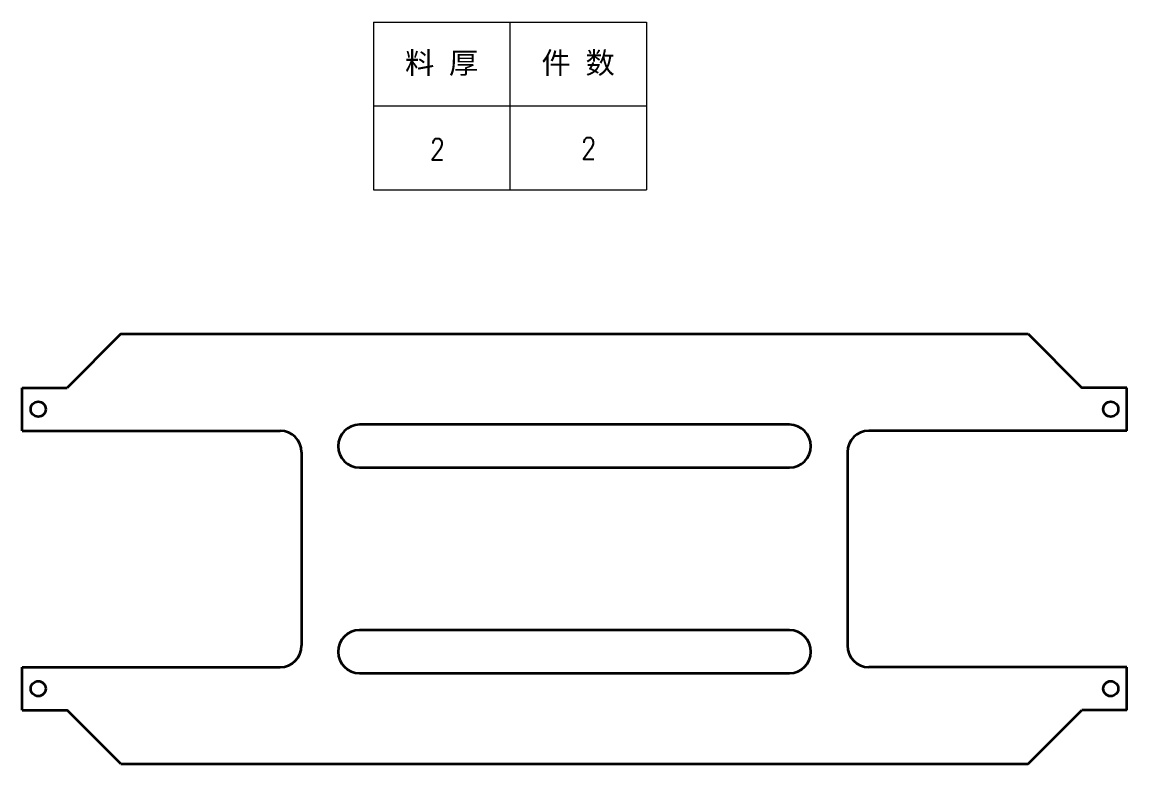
# Model space of a CAD drawing. Header units: millimetres. Extents: x 135027 to 204164, y -18685 to 2828.
# Drawn here: x 136715 to 137229, y 2483 to 2828 of the extents above; entities that cross this region are included whole.
import ezdxf
from ezdxf.enums import TextEntityAlignment as Align

# ---------------------------------------------------------------- set-up
doc = ezdxf.new("R2010")
doc.units = ezdxf.units.MM
doc.header["$LTSCALE"] = 0.5
doc.layers.add('标注线', color=3, linetype='Continuous', lineweight=18)
doc.styles.add('DIM', font='romans.shx', dxfattribs={"width": 0.8, "bigfont": 'bigfont.shx'})

# ---------------------------------------------------------------- blocks, each defined once
blk = doc.blocks.new('*T225')
at = {"color": 0, "linetype": 'ByBlock', "lineweight": -2, "transparency": 16777216}
for p, q in [((0, 0), (127, 0)), ((0, 0), (0, -78)), ((63.5, 0), (63.5, -78)), ((127, 0), (127, -78)), ((0, -39), (127, -39)), ((0, -78), (127, -78))]:
    blk.add_line(p, q, dxfattribs=at)
at = {"color": 0, "transparency": 16777216, "char_height": 10, "width": 60.5, "attachment_point": 5}
for s, insert in [('{\\fSimSun|b0|i0|c134|p2;料 厚}', (31.75, -19.5)), ('{\\fSimSun|b0|i0|c134|p2;件 数}', (95.25, -19.5))]:
    blk.add_mtext(s, dxfattribs=dict(at, insert=insert))
blk = doc.blocks.new('拆图参数')
blk.add_blockref('*T225', (-63.5, 78))
at = {"style": 'DIM', "width": 0.8}
blk.add_attdef('6', text='', height=10, dxfattribs=at).set_placement((-37.13, 18.91), align=Align.MIDDLE_LEFT)
blk.add_attdef('1', text='', height=10, dxfattribs=at).set_placement((36.65, 19.27), align=Align.MIDDLE_CENTER)

msp = doc.modelspace()

# ---------------------------------------------------------------- linework, layer by layer
at = {"color": 7, "lineweight": 35}
for p, q in [((136760.619, 2682.592), (136735.619, 2657.592)), ((136760.619, 2682.592), (137182.619, 2682.592)), ((137182.619, 2682.592), (137207.619, 2657.592)), ((136714.619, 2637.592), (136714.619, 2657.592)), ((137228.619, 2637.592), (137228.619, 2657.592)), ((136714.619, 2637.592), (136834.619, 2637.592)), ((137071.619, 2640.392), (136871.619, 2640.392)), ((137228.619, 2637.592), (137108.619, 2637.592)), ((136844.619, 2627.592), (136844.619, 2537.592)), ((137098.619, 2627.592), (137098.619, 2537.592)), ((136871.619, 2620.392), (137071.619, 2620.392)), ((137071.619, 2544.792), (136871.619, 2544.792)), ((136714.619, 2527.592), (136834.619, 2527.592)), ((136871.619, 2524.792), (137071.619, 2524.792)), ((136760.619, 2482.592), (136735.619, 2507.592)), ((137182.619, 2482.592), (137207.619, 2507.592)), ((136760.619, 2482.592), (137182.619, 2482.592))]:
    msp.add_line(p, q, dxfattribs=at)
at = {"color": 7, "lineweight": 35, "ltscale": 0.4}
for p, q in [((136714.619, 2657.592), (136735.619, 2657.592)), ((136714.619, 2507.592), (136735.619, 2507.592))]:
    msp.add_line(p, q, dxfattribs=at)
at = {"color": 7, "lineweight": 35, "ltscale": 0.05}
for p, q in [((137228.619, 2657.592), (137207.619, 2657.592)), ((137228.619, 2507.592), (137207.619, 2507.592))]:
    msp.add_line(p, q, dxfattribs=at)
at = {"color": 7, "lineweight": 35, "ltscale": 0.5}
for p, q in [((136714.619, 2507.592), (136714.619, 2527.592)), ((137228.619, 2507.592), (137228.619, 2527.592))]:
    msp.add_line(p, q, dxfattribs=at)
at = {"color": 7, "lineweight": 35, "ltscale": 0.276272}
msp.add_line((137228.619, 2527.592), (137108.619, 2527.592), dxfattribs=at)
at = {"color": 7, "lineweight": 35}
for centre in [(136722.119, 2647.592), (137221.119, 2647.592), (136722.119, 2517.592), (137221.119, 2517.592)]:
    msp.add_circle(centre, 3.5, dxfattribs=at)
for centre, start, end in [((136834.619, 2627.592), 360, 90), ((136871.619, 2630.392), 90, 270), ((137071.619, 2630.392), 270, 90), ((137108.619, 2627.592), 90, 180), ((136871.619, 2534.792), 90, 270), ((137071.619, 2534.792), 270, 90), ((136834.619, 2537.592), 270, 0), ((137108.619, 2537.592), 180, 270)]:
    msp.add_arc(centre, 10, start, end, dxfattribs=at)

# ---------------------------------------------------------------- block references
at = {"layer": '标注线', "color": 7}
msp.add_blockref('拆图参数', (136941.565, 2749.649), dxfattribs=at).add_auto_attribs({'1': '2', '6': '2'})

doc.saveas('drawing.dxf')
